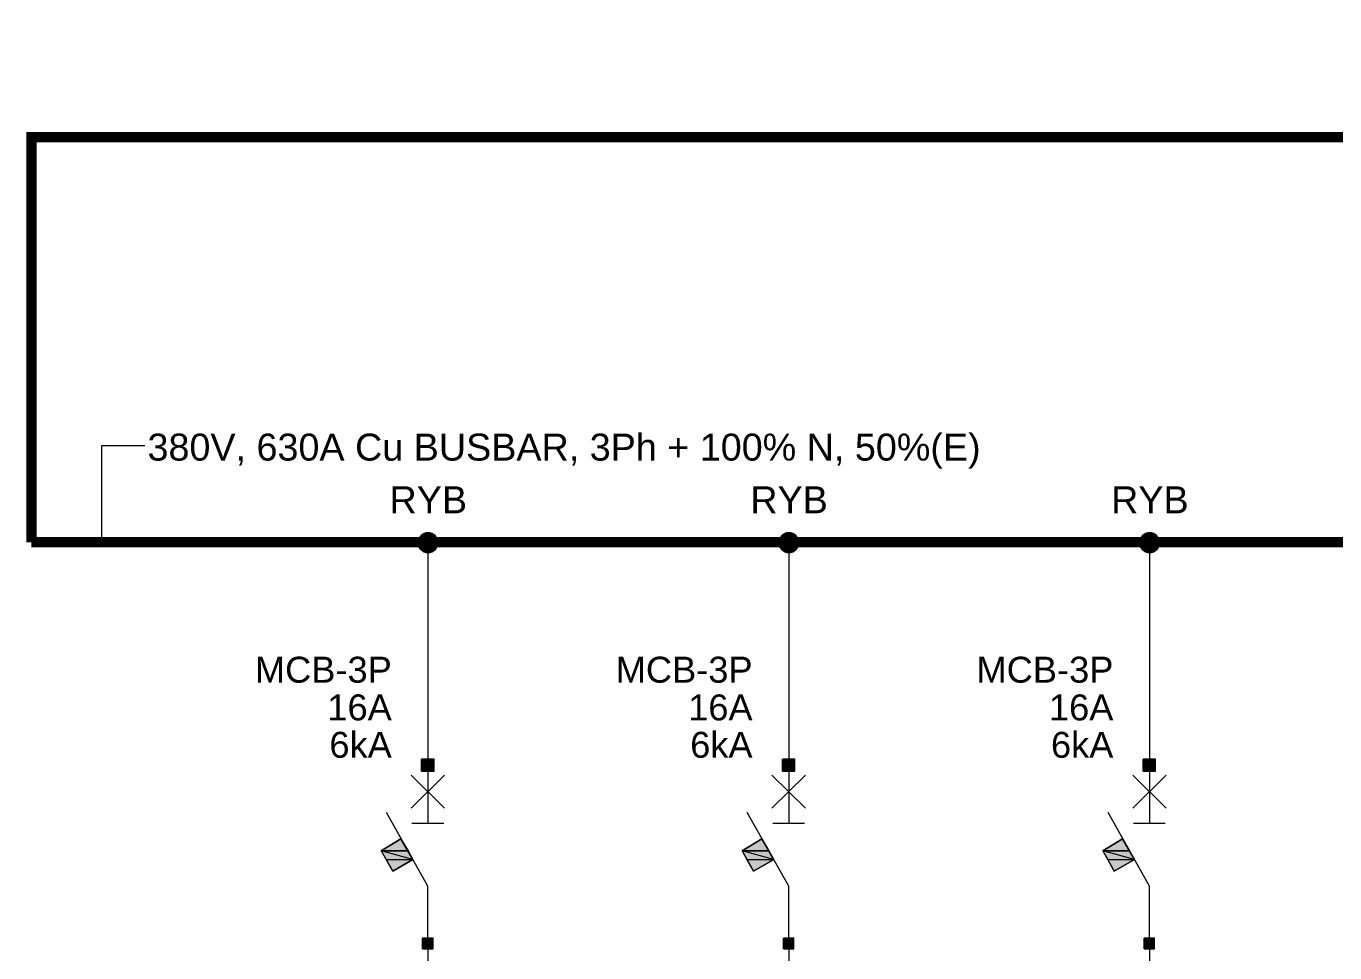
# Model space of a CAD drawing. Header units: millimetres. Extents: x -33055 to 42243, y -56860 to 24450.
# Drawn here: x -25879 to -13282, y -7512 to 1406 of the extents above; entities that cross this region are included whole.
import ezdxf
from ezdxf.enums import TextEntityAlignment as Align

# ---------------------------------------------------------------- set-up
doc = ezdxf.new("R2010")
doc.units = ezdxf.units.MM
for name, color, linetype in [('E-BUSBAR', 7, 'Continuous'), ('E-SLD', 7, 'Continuous'), ('E-TEXT', 7, 'Continuous')]:
    doc.layers.add(name, color=color, linetype=linetype)
doc.styles.add('ARIAL', font='arial.ttf')

msp = doc.modelspace()

# ---------------------------------------------------------------- hatches: boundary and pattern name
at = {"layer": 'E-SLD'}
h = msp.add_hatch(color=7, dxfattribs=at)
h.dxf.hatch_style = 1
h.paths.add_polyline_path([(-21932, -3511), (-22089, -3511), (-21928, -3520), (-21932, -3511)])
h.paths.add_polyline_path([(-22089, -3511), (-21928, -3520), (-22097, -3520), (-22089, -3511)])
h = msp.add_hatch(color=7, dxfattribs=at)
h.dxf.hatch_style = 1
h.paths.add_polyline_path([(-21928, -3520), (-22097, -3520), (-21923, -3528), (-21928, -3520)])
h.paths.add_polyline_path([(-22097, -3520), (-21923, -3528), (-22097, -3528), (-22097, -3520)])
h = msp.add_hatch(color=7, dxfattribs=at)
h.dxf.hatch_style = 1
h.paths.add_polyline_path([(-21936, -3507), (-22084, -3507), (-21932, -3511), (-21936, -3507)])
h.paths.add_polyline_path([(-22084, -3507), (-21932, -3511), (-22089, -3511), (-22084, -3507)])
h = msp.add_hatch(color=7, dxfattribs=at)
h.dxf.hatch_style = 1
h.paths.add_polyline_path([(-21940, -3499), (-22080, -3499), (-21936, -3507), (-21940, -3499)])
h.paths.add_polyline_path([(-22080, -3499), (-21936, -3507), (-22084, -3507), (-22080, -3499)])
h = msp.add_hatch(color=7, dxfattribs=at)
h.dxf.hatch_style = 1
h.paths.add_polyline_path([(-21949, -3495), (-22072, -3495), (-21940, -3499), (-21949, -3495)])
h.paths.add_polyline_path([(-22072, -3495), (-21940, -3499), (-22080, -3499), (-22072, -3495)])
h = msp.add_hatch(color=7, dxfattribs=at)
h.dxf.hatch_style = 1
h.paths.add_polyline_path([(-21957, -3486), (-22063, -3486), (-21949, -3495), (-21957, -3486)])
h.paths.add_polyline_path([(-22063, -3486), (-21949, -3495), (-22072, -3495), (-22063, -3486)])
h = msp.add_hatch(color=7, dxfattribs=at)
h.dxf.hatch_style = 1
h.paths.add_polyline_path([(-21966, -3482), (-22059, -3482), (-21957, -3486), (-21966, -3482)])
h.paths.add_polyline_path([(-22059, -3482), (-21957, -3486), (-22063, -3486), (-22059, -3482)])
h = msp.add_hatch(color=7, dxfattribs=at)
h.dxf.hatch_style = 1
h.paths.add_polyline_path([(-21970, -3478), (-22050, -3478), (-21966, -3482), (-21970, -3478)])
h.paths.add_polyline_path([(-22050, -3478), (-21966, -3482), (-22059, -3482), (-22050, -3478)])
h = msp.add_hatch(color=7, dxfattribs=at)
h.dxf.hatch_style = 1
h.paths.add_polyline_path([(-21983, -3473), (-22042, -3473), (-21970, -3478), (-21983, -3473)])
h.paths.add_polyline_path([(-22042, -3473), (-21970, -3478), (-22050, -3478), (-22042, -3473)])
h = msp.add_hatch(color=7, dxfattribs=at)
h.dxf.hatch_style = 1
h.paths.add_polyline_path([(-21987, -3473), (-22029, -3473), (-21983, -3473), (-21987, -3473)])
h.paths.add_polyline_path([(-22029, -3473), (-21983, -3473), (-22042, -3473), (-22029, -3473)])
h = msp.add_hatch(color=7, dxfattribs=at)
h.dxf.hatch_style = 1
h.paths.add_polyline_path([(-22000, -3469), (-22025, -3469), (-21987, -3473), (-22000, -3469)])
h.paths.add_polyline_path([(-22025, -3469), (-21987, -3473), (-22029, -3473), (-22025, -3469)])
h = msp.add_hatch(color=7, dxfattribs=at)
h.dxf.hatch_style = 1
h.paths.add_polyline_path([(-22008, -3469), (-22000, -3469), (-22025, -3469), (-22008, -3469)])
h = msp.add_hatch(color=7, dxfattribs=at)
h.dxf.hatch_style = 1
h.paths.add_polyline_path([(-18459, -3511), (-18616, -3511), (-18455, -3520), (-18459, -3511)])
h.paths.add_polyline_path([(-18616, -3511), (-18455, -3520), (-18624, -3520), (-18616, -3511)])
h = msp.add_hatch(color=7, dxfattribs=at)
h.dxf.hatch_style = 1
h.paths.add_polyline_path([(-18455, -3520), (-18624, -3520), (-18450, -3528), (-18455, -3520)])
h.paths.add_polyline_path([(-18624, -3520), (-18450, -3528), (-18624, -3528), (-18624, -3520)])
h = msp.add_hatch(color=7, dxfattribs=at)
h.dxf.hatch_style = 1
h.paths.add_polyline_path([(-18463, -3507), (-18611, -3507), (-18459, -3511), (-18463, -3507)])
h.paths.add_polyline_path([(-18611, -3507), (-18459, -3511), (-18616, -3511), (-18611, -3507)])
h = msp.add_hatch(color=7, dxfattribs=at)
h.dxf.hatch_style = 1
h.paths.add_polyline_path([(-18467, -3499), (-18607, -3499), (-18463, -3507), (-18467, -3499)])
h.paths.add_polyline_path([(-18607, -3499), (-18463, -3507), (-18611, -3507), (-18607, -3499)])
h = msp.add_hatch(color=7, dxfattribs=at)
h.dxf.hatch_style = 1
h.paths.add_polyline_path([(-18476, -3495), (-18599, -3495), (-18467, -3499), (-18476, -3495)])
h.paths.add_polyline_path([(-18599, -3495), (-18467, -3499), (-18607, -3499), (-18599, -3495)])
h = msp.add_hatch(color=7, dxfattribs=at)
h.dxf.hatch_style = 1
h.paths.add_polyline_path([(-18484, -3486), (-18590, -3486), (-18476, -3495), (-18484, -3486)])
h.paths.add_polyline_path([(-18590, -3486), (-18476, -3495), (-18599, -3495), (-18590, -3486)])
h = msp.add_hatch(color=7, dxfattribs=at)
h.dxf.hatch_style = 1
h.paths.add_polyline_path([(-18493, -3482), (-18586, -3482), (-18484, -3486), (-18493, -3482)])
h.paths.add_polyline_path([(-18586, -3482), (-18484, -3486), (-18590, -3486), (-18586, -3482)])
h = msp.add_hatch(color=7, dxfattribs=at)
h.dxf.hatch_style = 1
h.paths.add_polyline_path([(-18497, -3478), (-18577, -3478), (-18493, -3482), (-18497, -3478)])
h.paths.add_polyline_path([(-18577, -3478), (-18493, -3482), (-18586, -3482), (-18577, -3478)])
h = msp.add_hatch(color=7, dxfattribs=at)
h.dxf.hatch_style = 1
h.paths.add_polyline_path([(-18510, -3473), (-18569, -3473), (-18497, -3478), (-18510, -3473)])
h.paths.add_polyline_path([(-18569, -3473), (-18497, -3478), (-18577, -3478), (-18569, -3473)])
h = msp.add_hatch(color=7, dxfattribs=at)
h.dxf.hatch_style = 1
h.paths.add_polyline_path([(-18514, -3473), (-18556, -3473), (-18510, -3473), (-18514, -3473)])
h.paths.add_polyline_path([(-18556, -3473), (-18510, -3473), (-18569, -3473), (-18556, -3473)])
h = msp.add_hatch(color=7, dxfattribs=at)
h.dxf.hatch_style = 1
h.paths.add_polyline_path([(-18527, -3469), (-18552, -3469), (-18514, -3473), (-18527, -3469)])
h.paths.add_polyline_path([(-18552, -3469), (-18514, -3473), (-18556, -3473), (-18552, -3469)])
h = msp.add_hatch(color=7, dxfattribs=at)
h.dxf.hatch_style = 1
h.paths.add_polyline_path([(-18535, -3469), (-18527, -3469), (-18552, -3469), (-18535, -3469)])
h = msp.add_hatch(color=7, dxfattribs=at)
h.dxf.hatch_style = 1
h.paths.add_polyline_path([(-14986, -3511), (-15143, -3511), (-14982, -3520), (-14986, -3511)])
h.paths.add_polyline_path([(-15143, -3511), (-14982, -3520), (-15151, -3520), (-15143, -3511)])
h = msp.add_hatch(color=7, dxfattribs=at)
h.dxf.hatch_style = 1
h.paths.add_polyline_path([(-14982, -3520), (-15151, -3520), (-14977, -3528), (-14982, -3520)])
h.paths.add_polyline_path([(-15151, -3520), (-14977, -3528), (-15151, -3528), (-15151, -3520)])
h = msp.add_hatch(color=7, dxfattribs=at)
h.dxf.hatch_style = 1
h.paths.add_polyline_path([(-14990, -3507), (-15138, -3507), (-14986, -3511), (-14990, -3507)])
h.paths.add_polyline_path([(-15138, -3507), (-14986, -3511), (-15143, -3511), (-15138, -3507)])
h = msp.add_hatch(color=7, dxfattribs=at)
h.dxf.hatch_style = 1
h.paths.add_polyline_path([(-14994, -3499), (-15134, -3499), (-14990, -3507), (-14994, -3499)])
h.paths.add_polyline_path([(-15134, -3499), (-14990, -3507), (-15138, -3507), (-15134, -3499)])
h = msp.add_hatch(color=7, dxfattribs=at)
h.dxf.hatch_style = 1
h.paths.add_polyline_path([(-15003, -3495), (-15126, -3495), (-14994, -3499), (-15003, -3495)])
h.paths.add_polyline_path([(-15126, -3495), (-14994, -3499), (-15134, -3499), (-15126, -3495)])
h = msp.add_hatch(color=7, dxfattribs=at)
h.dxf.hatch_style = 1
h.paths.add_polyline_path([(-15011, -3486), (-15117, -3486), (-15003, -3495), (-15011, -3486)])
h.paths.add_polyline_path([(-15117, -3486), (-15003, -3495), (-15126, -3495), (-15117, -3486)])
h = msp.add_hatch(color=7, dxfattribs=at)
h.dxf.hatch_style = 1
h.paths.add_polyline_path([(-15020, -3482), (-15113, -3482), (-15011, -3486), (-15020, -3482)])
h.paths.add_polyline_path([(-15113, -3482), (-15011, -3486), (-15117, -3486), (-15113, -3482)])
h = msp.add_hatch(color=7, dxfattribs=at)
h.dxf.hatch_style = 1
h.paths.add_polyline_path([(-15024, -3478), (-15104, -3478), (-15020, -3482), (-15024, -3478)])
h.paths.add_polyline_path([(-15104, -3478), (-15020, -3482), (-15113, -3482), (-15104, -3478)])
h = msp.add_hatch(color=7, dxfattribs=at)
h.dxf.hatch_style = 1
h.paths.add_polyline_path([(-15037, -3473), (-15096, -3473), (-15024, -3478), (-15037, -3473)])
h.paths.add_polyline_path([(-15096, -3473), (-15024, -3478), (-15104, -3478), (-15096, -3473)])
h = msp.add_hatch(color=7, dxfattribs=at)
h.dxf.hatch_style = 1
h.paths.add_polyline_path([(-15041, -3473), (-15083, -3473), (-15037, -3473), (-15041, -3473)])
h.paths.add_polyline_path([(-15083, -3473), (-15037, -3473), (-15096, -3473), (-15083, -3473)])
h = msp.add_hatch(color=7, dxfattribs=at)
h.dxf.hatch_style = 1
h.paths.add_polyline_path([(-15054, -3469), (-15079, -3469), (-15041, -3473), (-15054, -3469)])
h.paths.add_polyline_path([(-15079, -3469), (-15041, -3473), (-15083, -3473), (-15079, -3469)])
h = msp.add_hatch(color=7, dxfattribs=at)
h.dxf.hatch_style = 1
h.paths.add_polyline_path([(-15062, -3469), (-15054, -3469), (-15079, -3469), (-15062, -3469)])
h = msp.add_hatch(color=7, dxfattribs=at)
h.dxf.hatch_style = 1
h.paths.add_polyline_path([(-21919, -3537), (-22101, -3537), (-21919, -3545), (-21919, -3537)])
h.paths.add_polyline_path([(-22101, -3537), (-21919, -3545), (-22105, -3545), (-22101, -3537)])
h = msp.add_hatch(color=7, dxfattribs=at)
h.dxf.hatch_style = 1
h.paths.add_polyline_path([(-21919, -3545), (-22105, -3545), (-21915, -3554), (-21919, -3545)])
h.paths.add_polyline_path([(-22105, -3545), (-21915, -3554), (-22105, -3554), (-22105, -3545)])
h = msp.add_hatch(color=7, dxfattribs=at)
h.dxf.hatch_style = 1
h.paths.add_polyline_path([(-21915, -3554), (-22105, -3554), (-21915, -3567), (-21915, -3554)])
h.paths.add_polyline_path([(-22105, -3554), (-21915, -3567), (-22105, -3567), (-22105, -3554)])
h = msp.add_hatch(color=7, dxfattribs=at)
h.dxf.hatch_style = 1
h.paths.add_polyline_path([(-21915, -3567), (-22105, -3567), (-21915, -3575), (-21915, -3567)])
h.paths.add_polyline_path([(-22105, -3567), (-21915, -3575), (-22105, -3575), (-22105, -3567)])
h = msp.add_hatch(color=7, dxfattribs=at)
h.dxf.hatch_style = 1
h.paths.add_polyline_path([(-21915, -3575), (-22105, -3575), (-21919, -3583), (-21915, -3575)])
h.paths.add_polyline_path([(-22105, -3575), (-21919, -3583), (-22105, -3583), (-22105, -3575)])
h = msp.add_hatch(color=7, dxfattribs=at)
h.dxf.hatch_style = 1
h.paths.add_polyline_path([(-21919, -3583), (-22105, -3583), (-21919, -3592), (-21919, -3583)])
h.paths.add_polyline_path([(-22105, -3583), (-21919, -3592), (-22101, -3592), (-22105, -3583)])
h = msp.add_hatch(color=7, dxfattribs=at)
h.dxf.hatch_style = 1
h.paths.add_polyline_path([(-21923, -3528), (-22097, -3528), (-21919, -3537), (-21923, -3528)])
h.paths.add_polyline_path([(-22097, -3528), (-21919, -3537), (-22101, -3537), (-22097, -3528)])
h = msp.add_hatch(color=7, dxfattribs=at)
h.dxf.hatch_style = 1
h.paths.add_polyline_path([(-21919, -3592), (-22101, -3592), (-21923, -3600), (-21919, -3592)])
h.paths.add_polyline_path([(-22101, -3592), (-21923, -3600), (-22097, -3600), (-22101, -3592)])
h = msp.add_hatch(color=7, dxfattribs=at)
h.dxf.hatch_style = 1
h.paths.add_polyline_path([(-21923, -3600), (-22097, -3600), (-21928, -3609), (-21923, -3600)])
h.paths.add_polyline_path([(-22097, -3600), (-21928, -3609), (-22097, -3609), (-22097, -3600)])
h = msp.add_hatch(color=7, dxfattribs=at)
h.dxf.hatch_style = 1
h.paths.add_polyline_path([(-21928, -3609), (-22097, -3609), (-21932, -3617), (-21928, -3609)])
h.paths.add_polyline_path([(-22097, -3609), (-21932, -3617), (-22089, -3617), (-22097, -3609)])
h = msp.add_hatch(color=7, dxfattribs=at)
h.dxf.hatch_style = 1
h.paths.add_polyline_path([(-21932, -3617), (-22089, -3617), (-21936, -3626), (-21932, -3617)])
h.paths.add_polyline_path([(-22089, -3617), (-21936, -3626), (-22084, -3626), (-22089, -3617)])
h = msp.add_hatch(color=7, dxfattribs=at)
h.dxf.hatch_style = 1
h.paths.add_polyline_path([(-21936, -3626), (-22084, -3626), (-21940, -3630), (-21936, -3626)])
h.paths.add_polyline_path([(-22084, -3626), (-21940, -3630), (-22080, -3630), (-22084, -3626)])
h = msp.add_hatch(color=7, dxfattribs=at)
h.dxf.hatch_style = 1
h.paths.add_polyline_path([(-21940, -3630), (-22080, -3630), (-21949, -3638), (-21940, -3630)])
h.paths.add_polyline_path([(-22080, -3630), (-21949, -3638), (-22072, -3638), (-22080, -3630)])
h = msp.add_hatch(color=7, dxfattribs=at)
h.dxf.hatch_style = 1
h.paths.add_polyline_path([(-21949, -3638), (-22072, -3638), (-21957, -3643), (-21949, -3638)])
h.paths.add_polyline_path([(-22072, -3638), (-21957, -3643), (-22063, -3643), (-22072, -3638)])
h = msp.add_hatch(color=7, dxfattribs=at)
h.dxf.hatch_style = 1
h.paths.add_polyline_path([(-21957, -3643), (-22063, -3643), (-21966, -3647), (-21957, -3643)])
h.paths.add_polyline_path([(-22063, -3643), (-21966, -3647), (-22059, -3647), (-22063, -3643)])
h = msp.add_hatch(color=7, dxfattribs=at)
h.dxf.hatch_style = 1
h.paths.add_polyline_path([(-21966, -3647), (-22059, -3647), (-21970, -3651), (-21966, -3647)])
h.paths.add_polyline_path([(-22059, -3647), (-21970, -3651), (-22050, -3651), (-22059, -3647)])
h = msp.add_hatch(color=7, dxfattribs=at)
h.dxf.hatch_style = 1
h.paths.add_polyline_path([(-21970, -3651), (-22050, -3651), (-21983, -3655), (-21970, -3651)])
h.paths.add_polyline_path([(-22050, -3651), (-21983, -3655), (-22042, -3655), (-22050, -3651)])
h = msp.add_hatch(color=7, dxfattribs=at)
h.dxf.hatch_style = 1
h.paths.add_polyline_path([(-18446, -3537), (-18628, -3537), (-18446, -3545), (-18446, -3537)])
h.paths.add_polyline_path([(-18628, -3537), (-18446, -3545), (-18632, -3545), (-18628, -3537)])
h = msp.add_hatch(color=7, dxfattribs=at)
h.dxf.hatch_style = 1
h.paths.add_polyline_path([(-18446, -3545), (-18632, -3545), (-18442, -3554), (-18446, -3545)])
h.paths.add_polyline_path([(-18632, -3545), (-18442, -3554), (-18632, -3554), (-18632, -3545)])
h = msp.add_hatch(color=7, dxfattribs=at)
h.dxf.hatch_style = 1
h.paths.add_polyline_path([(-18442, -3554), (-18632, -3554), (-18442, -3567), (-18442, -3554)])
h.paths.add_polyline_path([(-18632, -3554), (-18442, -3567), (-18632, -3567), (-18632, -3554)])
h = msp.add_hatch(color=7, dxfattribs=at)
h.dxf.hatch_style = 1
h.paths.add_polyline_path([(-18442, -3567), (-18632, -3567), (-18442, -3575), (-18442, -3567)])
h.paths.add_polyline_path([(-18632, -3567), (-18442, -3575), (-18632, -3575), (-18632, -3567)])
h = msp.add_hatch(color=7, dxfattribs=at)
h.dxf.hatch_style = 1
h.paths.add_polyline_path([(-18442, -3575), (-18632, -3575), (-18446, -3583), (-18442, -3575)])
h.paths.add_polyline_path([(-18632, -3575), (-18446, -3583), (-18632, -3583), (-18632, -3575)])
h = msp.add_hatch(color=7, dxfattribs=at)
h.dxf.hatch_style = 1
h.paths.add_polyline_path([(-18446, -3583), (-18632, -3583), (-18446, -3592), (-18446, -3583)])
h.paths.add_polyline_path([(-18632, -3583), (-18446, -3592), (-18628, -3592), (-18632, -3583)])
h = msp.add_hatch(color=7, dxfattribs=at)
h.dxf.hatch_style = 1
h.paths.add_polyline_path([(-18450, -3528), (-18624, -3528), (-18446, -3537), (-18450, -3528)])
h.paths.add_polyline_path([(-18624, -3528), (-18446, -3537), (-18628, -3537), (-18624, -3528)])
h = msp.add_hatch(color=7, dxfattribs=at)
h.dxf.hatch_style = 1
h.paths.add_polyline_path([(-18446, -3592), (-18628, -3592), (-18450, -3600), (-18446, -3592)])
h.paths.add_polyline_path([(-18628, -3592), (-18450, -3600), (-18624, -3600), (-18628, -3592)])
h = msp.add_hatch(color=7, dxfattribs=at)
h.dxf.hatch_style = 1
h.paths.add_polyline_path([(-18450, -3600), (-18624, -3600), (-18455, -3609), (-18450, -3600)])
h.paths.add_polyline_path([(-18624, -3600), (-18455, -3609), (-18624, -3609), (-18624, -3600)])
h = msp.add_hatch(color=7, dxfattribs=at)
h.dxf.hatch_style = 1
h.paths.add_polyline_path([(-18455, -3609), (-18624, -3609), (-18459, -3617), (-18455, -3609)])
h.paths.add_polyline_path([(-18624, -3609), (-18459, -3617), (-18616, -3617), (-18624, -3609)])
h = msp.add_hatch(color=7, dxfattribs=at)
h.dxf.hatch_style = 1
h.paths.add_polyline_path([(-18459, -3617), (-18616, -3617), (-18463, -3626), (-18459, -3617)])
h.paths.add_polyline_path([(-18616, -3617), (-18463, -3626), (-18611, -3626), (-18616, -3617)])
h = msp.add_hatch(color=7, dxfattribs=at)
h.dxf.hatch_style = 1
h.paths.add_polyline_path([(-18463, -3626), (-18611, -3626), (-18467, -3630), (-18463, -3626)])
h.paths.add_polyline_path([(-18611, -3626), (-18467, -3630), (-18607, -3630), (-18611, -3626)])
h = msp.add_hatch(color=7, dxfattribs=at)
h.dxf.hatch_style = 1
h.paths.add_polyline_path([(-18467, -3630), (-18607, -3630), (-18476, -3638), (-18467, -3630)])
h.paths.add_polyline_path([(-18607, -3630), (-18476, -3638), (-18599, -3638), (-18607, -3630)])
h = msp.add_hatch(color=7, dxfattribs=at)
h.dxf.hatch_style = 1
h.paths.add_polyline_path([(-18476, -3638), (-18599, -3638), (-18484, -3643), (-18476, -3638)])
h.paths.add_polyline_path([(-18599, -3638), (-18484, -3643), (-18590, -3643), (-18599, -3638)])
h = msp.add_hatch(color=7, dxfattribs=at)
h.dxf.hatch_style = 1
h.paths.add_polyline_path([(-18484, -3643), (-18590, -3643), (-18493, -3647), (-18484, -3643)])
h.paths.add_polyline_path([(-18590, -3643), (-18493, -3647), (-18586, -3647), (-18590, -3643)])
h = msp.add_hatch(color=7, dxfattribs=at)
h.dxf.hatch_style = 1
h.paths.add_polyline_path([(-18493, -3647), (-18586, -3647), (-18497, -3651), (-18493, -3647)])
h.paths.add_polyline_path([(-18586, -3647), (-18497, -3651), (-18577, -3651), (-18586, -3647)])
h = msp.add_hatch(color=7, dxfattribs=at)
h.dxf.hatch_style = 1
h.paths.add_polyline_path([(-18497, -3651), (-18577, -3651), (-18510, -3655), (-18497, -3651)])
h.paths.add_polyline_path([(-18577, -3651), (-18510, -3655), (-18569, -3655), (-18577, -3651)])
h = msp.add_hatch(color=7, dxfattribs=at)
h.dxf.hatch_style = 1
h.paths.add_polyline_path([(-14973, -3537), (-15155, -3537), (-14973, -3545), (-14973, -3537)])
h.paths.add_polyline_path([(-15155, -3537), (-14973, -3545), (-15159, -3545), (-15155, -3537)])
h = msp.add_hatch(color=7, dxfattribs=at)
h.dxf.hatch_style = 1
h.paths.add_polyline_path([(-14973, -3545), (-15159, -3545), (-14969, -3554), (-14973, -3545)])
h.paths.add_polyline_path([(-15159, -3545), (-14969, -3554), (-15159, -3554), (-15159, -3545)])
h = msp.add_hatch(color=7, dxfattribs=at)
h.dxf.hatch_style = 1
h.paths.add_polyline_path([(-14969, -3554), (-15159, -3554), (-14969, -3567), (-14969, -3554)])
h.paths.add_polyline_path([(-15159, -3554), (-14969, -3567), (-15159, -3567), (-15159, -3554)])
h = msp.add_hatch(color=7, dxfattribs=at)
h.dxf.hatch_style = 1
h.paths.add_polyline_path([(-14969, -3567), (-15159, -3567), (-14969, -3575), (-14969, -3567)])
h.paths.add_polyline_path([(-15159, -3567), (-14969, -3575), (-15159, -3575), (-15159, -3567)])
h = msp.add_hatch(color=7, dxfattribs=at)
h.dxf.hatch_style = 1
h.paths.add_polyline_path([(-14969, -3575), (-15159, -3575), (-14973, -3583), (-14969, -3575)])
h.paths.add_polyline_path([(-15159, -3575), (-14973, -3583), (-15159, -3583), (-15159, -3575)])
h = msp.add_hatch(color=7, dxfattribs=at)
h.dxf.hatch_style = 1
h.paths.add_polyline_path([(-14973, -3583), (-15159, -3583), (-14973, -3592), (-14973, -3583)])
h.paths.add_polyline_path([(-15159, -3583), (-14973, -3592), (-15155, -3592), (-15159, -3583)])
h = msp.add_hatch(color=7, dxfattribs=at)
h.dxf.hatch_style = 1
h.paths.add_polyline_path([(-14977, -3528), (-15151, -3528), (-14973, -3537), (-14977, -3528)])
h.paths.add_polyline_path([(-15151, -3528), (-14973, -3537), (-15155, -3537), (-15151, -3528)])
h = msp.add_hatch(color=7, dxfattribs=at)
h.dxf.hatch_style = 1
h.paths.add_polyline_path([(-14973, -3592), (-15155, -3592), (-14977, -3600), (-14973, -3592)])
h.paths.add_polyline_path([(-15155, -3592), (-14977, -3600), (-15151, -3600), (-15155, -3592)])
h = msp.add_hatch(color=7, dxfattribs=at)
h.dxf.hatch_style = 1
h.paths.add_polyline_path([(-14977, -3600), (-15151, -3600), (-14982, -3609), (-14977, -3600)])
h.paths.add_polyline_path([(-15151, -3600), (-14982, -3609), (-15151, -3609), (-15151, -3600)])
h = msp.add_hatch(color=7, dxfattribs=at)
h.dxf.hatch_style = 1
h.paths.add_polyline_path([(-14982, -3609), (-15151, -3609), (-14986, -3617), (-14982, -3609)])
h.paths.add_polyline_path([(-15151, -3609), (-14986, -3617), (-15143, -3617), (-15151, -3609)])
h = msp.add_hatch(color=7, dxfattribs=at)
h.dxf.hatch_style = 1
h.paths.add_polyline_path([(-14986, -3617), (-15143, -3617), (-14990, -3626), (-14986, -3617)])
h.paths.add_polyline_path([(-15143, -3617), (-14990, -3626), (-15138, -3626), (-15143, -3617)])
h = msp.add_hatch(color=7, dxfattribs=at)
h.dxf.hatch_style = 1
h.paths.add_polyline_path([(-14990, -3626), (-15138, -3626), (-14994, -3630), (-14990, -3626)])
h.paths.add_polyline_path([(-15138, -3626), (-14994, -3630), (-15134, -3630), (-15138, -3626)])
h = msp.add_hatch(color=7, dxfattribs=at)
h.dxf.hatch_style = 1
h.paths.add_polyline_path([(-14994, -3630), (-15134, -3630), (-15003, -3638), (-14994, -3630)])
h.paths.add_polyline_path([(-15134, -3630), (-15003, -3638), (-15126, -3638), (-15134, -3630)])
h = msp.add_hatch(color=7, dxfattribs=at)
h.dxf.hatch_style = 1
h.paths.add_polyline_path([(-15003, -3638), (-15126, -3638), (-15011, -3643), (-15003, -3638)])
h.paths.add_polyline_path([(-15126, -3638), (-15011, -3643), (-15117, -3643), (-15126, -3638)])
h = msp.add_hatch(color=7, dxfattribs=at)
h.dxf.hatch_style = 1
h.paths.add_polyline_path([(-15011, -3643), (-15117, -3643), (-15020, -3647), (-15011, -3643)])
h.paths.add_polyline_path([(-15117, -3643), (-15020, -3647), (-15113, -3647), (-15117, -3643)])
h = msp.add_hatch(color=7, dxfattribs=at)
h.dxf.hatch_style = 1
h.paths.add_polyline_path([(-15020, -3647), (-15113, -3647), (-15024, -3651), (-15020, -3647)])
h.paths.add_polyline_path([(-15113, -3647), (-15024, -3651), (-15104, -3651), (-15113, -3647)])
h = msp.add_hatch(color=7, dxfattribs=at)
h.dxf.hatch_style = 1
h.paths.add_polyline_path([(-15024, -3651), (-15104, -3651), (-15037, -3655), (-15024, -3651)])
h.paths.add_polyline_path([(-15104, -3651), (-15037, -3655), (-15096, -3655), (-15104, -3651)])
h = msp.add_hatch(color=7, dxfattribs=at)
h.dxf.hatch_style = 1
h.paths.add_polyline_path([(-21983, -3655), (-22042, -3655), (-21987, -3655), (-21983, -3655)])
h.paths.add_polyline_path([(-22042, -3655), (-21987, -3655), (-22029, -3655), (-22042, -3655)])
h = msp.add_hatch(color=7, dxfattribs=at)
h.dxf.hatch_style = 1
h.paths.add_polyline_path([(-22029, -3655), (-22025, -3660), (-22000, -3660), (-22029, -3655)])
h.paths.add_polyline_path([(-22025, -3660), (-22000, -3660), (-22008, -3660), (-22025, -3660)])
h = msp.add_hatch(color=7, dxfattribs=at)
h.dxf.hatch_style = 1
h.paths.add_polyline_path([(-22029, -3655), (-21987, -3655), (-22000, -3660), (-22029, -3655)])
h = msp.add_hatch(color=7, dxfattribs=at)
h.dxf.hatch_style = 1
h.paths.add_polyline_path([(-18510, -3655), (-18569, -3655), (-18514, -3655), (-18510, -3655)])
h.paths.add_polyline_path([(-18569, -3655), (-18514, -3655), (-18556, -3655), (-18569, -3655)])
h = msp.add_hatch(color=7, dxfattribs=at)
h.dxf.hatch_style = 1
h.paths.add_polyline_path([(-18556, -3655), (-18552, -3660), (-18527, -3660), (-18556, -3655)])
h.paths.add_polyline_path([(-18552, -3660), (-18527, -3660), (-18535, -3660), (-18552, -3660)])
h = msp.add_hatch(color=7, dxfattribs=at)
h.dxf.hatch_style = 1
h.paths.add_polyline_path([(-18556, -3655), (-18514, -3655), (-18527, -3660), (-18556, -3655)])
h = msp.add_hatch(color=7, dxfattribs=at)
h.dxf.hatch_style = 1
h.paths.add_polyline_path([(-15037, -3655), (-15096, -3655), (-15041, -3655), (-15037, -3655)])
h.paths.add_polyline_path([(-15096, -3655), (-15041, -3655), (-15083, -3655), (-15096, -3655)])
h = msp.add_hatch(color=7, dxfattribs=at)
h.dxf.hatch_style = 1
h.paths.add_polyline_path([(-15083, -3655), (-15079, -3660), (-15054, -3660), (-15083, -3655)])
h.paths.add_polyline_path([(-15079, -3660), (-15054, -3660), (-15062, -3660), (-15079, -3660)])
h = msp.add_hatch(color=7, dxfattribs=at)
h.dxf.hatch_style = 1
h.paths.add_polyline_path([(-15083, -3655), (-15041, -3655), (-15054, -3660), (-15083, -3655)])
h = msp.add_hatch(color=7, dxfattribs=at)
h.dxf.hatch_style = 1
h.paths.add_polyline_path([(-21953, -5649), (-22072, -5649), (-21953, -5764), (-21953, -5649)])
h.paths.add_polyline_path([(-22072, -5649), (-21953, -5764), (-22072, -5764), (-22072, -5649)])
h = msp.add_hatch(color=7, dxfattribs=at)
h.dxf.hatch_style = 1
h.paths.add_polyline_path([(-18480, -5649), (-18599, -5649), (-18480, -5764), (-18480, -5649)])
h.paths.add_polyline_path([(-18599, -5649), (-18480, -5764), (-18599, -5764), (-18599, -5649)])
h = msp.add_hatch(color=7, dxfattribs=at)
h.dxf.hatch_style = 1
h.paths.add_polyline_path([(-15007, -5649), (-15126, -5649), (-15007, -5764), (-15007, -5649)])
h.paths.add_polyline_path([(-15126, -5649), (-15007, -5764), (-15126, -5764), (-15126, -5649)])
h = msp.add_hatch(color=7, dxfattribs=at)
h.dxf.hatch_style = 1
h.paths.add_polyline_path([(-22271, -6416), (-22203, -6530), (-22461, -6530), (-22271, -6416)])
h = msp.add_hatch(color=7, dxfattribs=at)
h.dxf.hatch_style = 1
h.paths.add_polyline_path([(-18798, -6416), (-18730, -6530), (-18988, -6530), (-18798, -6416)])
h = msp.add_hatch(color=7, dxfattribs=at)
h.dxf.hatch_style = 1
h.paths.add_polyline_path([(-15325, -6416), (-15257, -6530), (-15515, -6530), (-15325, -6416)])
h = msp.add_hatch(color=7, dxfattribs=at)
h.dxf.hatch_style = 1
h.paths.add_polyline_path([(-22461, -6530), (-22414, -6615), (-22156, -6615), (-22461, -6530)])
h.paths.add_polyline_path([(-22414, -6615), (-22156, -6615), (-22351, -6725), (-22414, -6615)])
h = msp.add_hatch(color=7, dxfattribs=at)
h.dxf.hatch_style = 1
h.paths.add_polyline_path([(-22461, -6530), (-22203, -6530), (-22156, -6615), (-22461, -6530)])
h = msp.add_hatch(color=7, dxfattribs=at)
h.dxf.hatch_style = 1
h.paths.add_polyline_path([(-18988, -6530), (-18941, -6615), (-18683, -6615), (-18988, -6530)])
h.paths.add_polyline_path([(-18941, -6615), (-18683, -6615), (-18878, -6725), (-18941, -6615)])
h = msp.add_hatch(color=7, dxfattribs=at)
h.dxf.hatch_style = 1
h.paths.add_polyline_path([(-18988, -6530), (-18730, -6530), (-18683, -6615), (-18988, -6530)])
h = msp.add_hatch(color=7, dxfattribs=at)
h.dxf.hatch_style = 1
h.paths.add_polyline_path([(-15515, -6530), (-15468, -6615), (-15210, -6615), (-15515, -6530)])
h.paths.add_polyline_path([(-15468, -6615), (-15210, -6615), (-15405, -6725), (-15468, -6615)])
h = msp.add_hatch(color=7, dxfattribs=at)
h.dxf.hatch_style = 1
h.paths.add_polyline_path([(-15515, -6530), (-15257, -6530), (-15210, -6615), (-15515, -6530)])
h = msp.add_hatch(color=7, dxfattribs=at)
h.dxf.hatch_style = 1
h.paths.add_polyline_path([(-21962, -7372), (-22063, -7372), (-21962, -7474), (-21962, -7372)])
h.paths.add_polyline_path([(-22063, -7372), (-21962, -7474), (-22063, -7474), (-22063, -7372)])
h = msp.add_hatch(color=7, dxfattribs=at)
h.dxf.hatch_style = 1
h.paths.add_polyline_path([(-18489, -7372), (-18590, -7372), (-18489, -7474), (-18489, -7372)])
h.paths.add_polyline_path([(-18590, -7372), (-18489, -7474), (-18590, -7474), (-18590, -7372)])
h = msp.add_hatch(color=7, dxfattribs=at)
h.dxf.hatch_style = 1
h.paths.add_polyline_path([(-15016, -7372), (-15117, -7372), (-15016, -7474), (-15016, -7372)])
h.paths.add_polyline_path([(-15117, -7372), (-15016, -7474), (-15117, -7474), (-15117, -7372)])

# ---------------------------------------------------------------- linework, layer by layer
at = {"color": 7, "lineweight": 0}
msp.add_lwpolyline([(-25152, -3562), (-25152, -2631), (-24737, -2631)], dxfattribs=at)
at = {"layer": 'E-BUSBAR', "const_width": 100}
for points in [[(35929, 14874), (35929, 337), (-25829, 337), (-25829, -3560)], [(-25829, -3560), (35929, -3560)]]:
    msp.add_lwpolyline(points, dxfattribs=at)
at = {"layer": 'E-SLD', "color": 7, "lineweight": 0}
for p, q in [((-22012, -3562), (-22012, -6263)), ((-18539, -3562), (-18539, -6263)), ((-15066, -3562), (-15066, -6263)), ((-22173, -5802), (-21851, -6119)), ((-21851, -5802), (-22173, -6119)), ((-18700, -5802), (-18378, -6119)), ((-18378, -5802), (-18700, -6119)), ((-15227, -5802), (-14905, -6119)), ((-14905, -5802), (-15227, -6119)), ((-22165, -6263), (-21860, -6263)), ((-18692, -6263), (-18387, -6263)), ((-15219, -6263), (-14914, -6263)), ((-22012, -7474), (-22012, -10218)), ((-18539, -7474), (-18539, -10218)), ((-15066, -7474), (-15066, -10218))]:
    msp.add_line(p, q, dxfattribs=at)
for points in [[(-21915, -3564), (-21917, -3545), (-21922, -3527), (-21931, -3511), (-21943, -3497), (-21957, -3485), (-21973, -3477), (-21991, -3471), (-22010, -3469), (-22029, -3471), (-22047, -3477), (-22063, -3485), (-22078, -3497), (-22089, -3511), (-22098, -3527), (-22104, -3545), (-22105, -3564), (-22104, -3584), (-22098, -3601), (-22089, -3618), (-22078, -3632), (-22063, -3643), (-22047, -3652), (-22029, -3658), (-22010, -3660), (-21991, -3658), (-21973, -3652), (-21957, -3643), (-21943, -3632), (-21931, -3618), (-21922, -3601), (-21917, -3584), (-21915, -3564)], [(-22089, -3511), (-21928, -3520), (-22097, -3520), (-22089, -3511)], [(-21928, -3520), (-22097, -3520), (-21923, -3528), (-21928, -3520)], [(-22097, -3520), (-21923, -3528), (-22097, -3528), (-22097, -3520)], [(-22084, -3507), (-21932, -3511), (-22089, -3511), (-22084, -3507)], [(-21932, -3511), (-22089, -3511), (-21928, -3520), (-21932, -3511)], [(-22080, -3499), (-21936, -3507), (-22084, -3507), (-22080, -3499)], [(-21936, -3507), (-22084, -3507), (-21932, -3511), (-21936, -3507)], [(-22072, -3495), (-21940, -3499), (-22080, -3499), (-22072, -3495)], [(-21940, -3499), (-22080, -3499), (-21936, -3507), (-21940, -3499)], [(-22063, -3486), (-21949, -3495), (-22072, -3495), (-22063, -3486)], [(-21949, -3495), (-22072, -3495), (-21940, -3499), (-21949, -3495)], [(-22059, -3482), (-21957, -3486), (-22063, -3486), (-22059, -3482)], [(-21957, -3486), (-22063, -3486), (-21949, -3495), (-21957, -3486)], [(-22050, -3478), (-21966, -3482), (-22059, -3482), (-22050, -3478)], [(-21966, -3482), (-22059, -3482), (-21957, -3486), (-21966, -3482)], [(-22042, -3473), (-21970, -3478), (-22050, -3478), (-22042, -3473)], [(-21970, -3478), (-22050, -3478), (-21966, -3482), (-21970, -3478)], [(-22029, -3473), (-21983, -3473), (-22042, -3473), (-22029, -3473)], [(-21983, -3473), (-22042, -3473), (-21970, -3478), (-21983, -3473)], [(-22025, -3469), (-21987, -3473), (-22029, -3473), (-22025, -3469)], [(-21987, -3473), (-22029, -3473), (-21983, -3473), (-21987, -3473)], [(-22008, -3469), (-22000, -3469), (-22025, -3469), (-22008, -3469)], [(-22000, -3469), (-22025, -3469), (-21987, -3473), (-22000, -3469)], [(-18442, -3564), (-18444, -3545), (-18449, -3527), (-18458, -3511), (-18470, -3497), (-18484, -3485), (-18500, -3477), (-18518, -3471), (-18537, -3469), (-18556, -3471), (-18574, -3477), (-18590, -3485), (-18605, -3497), (-18616, -3511), (-18625, -3527), (-18631, -3545), (-18632, -3564), (-18631, -3584), (-18625, -3601), (-18616, -3618), (-18605, -3632), (-18590, -3643), (-18574, -3652), (-18556, -3658), (-18537, -3660), (-18518, -3658), (-18500, -3652), (-18484, -3643), (-18470, -3632), (-18458, -3618), (-18449, -3601), (-18444, -3584), (-18442, -3564)], [(-18616, -3511), (-18455, -3520), (-18624, -3520), (-18616, -3511)], [(-18455, -3520), (-18624, -3520), (-18450, -3528), (-18455, -3520)], [(-18624, -3520), (-18450, -3528), (-18624, -3528), (-18624, -3520)], [(-18611, -3507), (-18459, -3511), (-18616, -3511), (-18611, -3507)], [(-18459, -3511), (-18616, -3511), (-18455, -3520), (-18459, -3511)], [(-18607, -3499), (-18463, -3507), (-18611, -3507), (-18607, -3499)], [(-18463, -3507), (-18611, -3507), (-18459, -3511), (-18463, -3507)], [(-18599, -3495), (-18467, -3499), (-18607, -3499), (-18599, -3495)], [(-18467, -3499), (-18607, -3499), (-18463, -3507), (-18467, -3499)], [(-18590, -3486), (-18476, -3495), (-18599, -3495), (-18590, -3486)], [(-18476, -3495), (-18599, -3495), (-18467, -3499), (-18476, -3495)], [(-18586, -3482), (-18484, -3486), (-18590, -3486), (-18586, -3482)], [(-18484, -3486), (-18590, -3486), (-18476, -3495), (-18484, -3486)], [(-18577, -3478), (-18493, -3482), (-18586, -3482), (-18577, -3478)], [(-18493, -3482), (-18586, -3482), (-18484, -3486), (-18493, -3482)], [(-18569, -3473), (-18497, -3478), (-18577, -3478), (-18569, -3473)], [(-18497, -3478), (-18577, -3478), (-18493, -3482), (-18497, -3478)], [(-18556, -3473), (-18510, -3473), (-18569, -3473), (-18556, -3473)], [(-18510, -3473), (-18569, -3473), (-18497, -3478), (-18510, -3473)], [(-18552, -3469), (-18514, -3473), (-18556, -3473), (-18552, -3469)], [(-18514, -3473), (-18556, -3473), (-18510, -3473), (-18514, -3473)], [(-18535, -3469), (-18527, -3469), (-18552, -3469), (-18535, -3469)], [(-18527, -3469), (-18552, -3469), (-18514, -3473), (-18527, -3469)], [(-14969, -3564), (-14971, -3545), (-14976, -3527), (-14985, -3511), (-14997, -3497), (-15011, -3485), (-15027, -3477), (-15045, -3471), (-15064, -3469), (-15083, -3471), (-15101, -3477), (-15117, -3485), (-15132, -3497), (-15143, -3511), (-15152, -3527), (-15158, -3545), (-15159, -3564), (-15158, -3584), (-15152, -3601), (-15143, -3618), (-15132, -3632), (-15117, -3643), (-15101, -3652), (-15083, -3658), (-15064, -3660), (-15045, -3658), (-15027, -3652), (-15011, -3643), (-14997, -3632), (-14985, -3618), (-14976, -3601), (-14971, -3584), (-14969, -3564)], [(-15143, -3511), (-14982, -3520), (-15151, -3520), (-15143, -3511)], [(-14982, -3520), (-15151, -3520), (-14977, -3528), (-14982, -3520)], [(-15151, -3520), (-14977, -3528), (-15151, -3528), (-15151, -3520)], [(-15138, -3507), (-14986, -3511), (-15143, -3511), (-15138, -3507)], [(-14986, -3511), (-15143, -3511), (-14982, -3520), (-14986, -3511)], [(-15134, -3499), (-14990, -3507), (-15138, -3507), (-15134, -3499)], [(-14990, -3507), (-15138, -3507), (-14986, -3511), (-14990, -3507)], [(-15126, -3495), (-14994, -3499), (-15134, -3499), (-15126, -3495)], [(-14994, -3499), (-15134, -3499), (-14990, -3507), (-14994, -3499)], [(-15117, -3486), (-15003, -3495), (-15126, -3495), (-15117, -3486)], [(-15003, -3495), (-15126, -3495), (-14994, -3499), (-15003, -3495)], [(-15113, -3482), (-15011, -3486), (-15117, -3486), (-15113, -3482)], [(-15011, -3486), (-15117, -3486), (-15003, -3495), (-15011, -3486)], [(-15104, -3478), (-15020, -3482), (-15113, -3482), (-15104, -3478)], [(-15020, -3482), (-15113, -3482), (-15011, -3486), (-15020, -3482)], [(-15096, -3473), (-15024, -3478), (-15104, -3478), (-15096, -3473)], [(-15024, -3478), (-15104, -3478), (-15020, -3482), (-15024, -3478)], [(-15083, -3473), (-15037, -3473), (-15096, -3473), (-15083, -3473)], [(-15037, -3473), (-15096, -3473), (-15024, -3478), (-15037, -3473)], [(-15079, -3469), (-15041, -3473), (-15083, -3473), (-15079, -3469)], [(-15041, -3473), (-15083, -3473), (-15037, -3473), (-15041, -3473)], [(-15062, -3469), (-15054, -3469), (-15079, -3469), (-15062, -3469)], [(-15054, -3469), (-15079, -3469), (-15041, -3473), (-15054, -3469)], [(-22101, -3537), (-21919, -3545), (-22105, -3545), (-22101, -3537)], [(-21919, -3545), (-22105, -3545), (-21915, -3554), (-21919, -3545)], [(-22105, -3545), (-21915, -3554), (-22105, -3554), (-22105, -3545)], [(-21915, -3554), (-22105, -3554), (-21915, -3567), (-21915, -3554)], [(-22105, -3554), (-21915, -3567), (-22105, -3567), (-22105, -3554)], [(-21915, -3567), (-22105, -3567), (-21915, -3575), (-21915, -3567)], [(-22105, -3567), (-21915, -3575), (-22105, -3575), (-22105, -3567)], [(-21915, -3575), (-22105, -3575), (-21919, -3583), (-21915, -3575)], [(-22105, -3575), (-21919, -3583), (-22105, -3583), (-22105, -3575)], [(-21919, -3583), (-22105, -3583), (-21919, -3592), (-21919, -3583)], [(-22105, -3583), (-21919, -3592), (-22101, -3592), (-22105, -3583)], [(-22097, -3528), (-21919, -3537), (-22101, -3537), (-22097, -3528)], [(-21919, -3537), (-22101, -3537), (-21919, -3545), (-21919, -3537)], [(-21919, -3592), (-22101, -3592), (-21923, -3600), (-21919, -3592)], [(-22101, -3592), (-21923, -3600), (-22097, -3600), (-22101, -3592)], [(-21923, -3528), (-22097, -3528), (-21919, -3537), (-21923, -3528)], [(-21923, -3600), (-22097, -3600), (-21928, -3609), (-21923, -3600)], [(-22097, -3600), (-21928, -3609), (-22097, -3609), (-22097, -3600)], [(-21928, -3609), (-22097, -3609), (-21932, -3617), (-21928, -3609)], [(-22097, -3609), (-21932, -3617), (-22089, -3617), (-22097, -3609)], [(-21932, -3617), (-22089, -3617), (-21936, -3626), (-21932, -3617)], [(-22089, -3617), (-21936, -3626), (-22084, -3626), (-22089, -3617)], [(-21936, -3626), (-22084, -3626), (-21940, -3630), (-21936, -3626)], [(-22084, -3626), (-21940, -3630), (-22080, -3630), (-22084, -3626)], [(-21940, -3630), (-22080, -3630), (-21949, -3638), (-21940, -3630)], [(-22080, -3630), (-21949, -3638), (-22072, -3638), (-22080, -3630)], [(-21949, -3638), (-22072, -3638), (-21957, -3643), (-21949, -3638)], [(-22072, -3638), (-21957, -3643), (-22063, -3643), (-22072, -3638)], [(-21957, -3643), (-22063, -3643), (-21966, -3647), (-21957, -3643)], [(-22063, -3643), (-21966, -3647), (-22059, -3647), (-22063, -3643)], [(-21966, -3647), (-22059, -3647), (-21970, -3651), (-21966, -3647)], [(-22059, -3647), (-21970, -3651), (-22050, -3651), (-22059, -3647)], [(-21970, -3651), (-22050, -3651), (-21983, -3655), (-21970, -3651)], [(-22050, -3651), (-21983, -3655), (-22042, -3655), (-22050, -3651)], [(-18628, -3537), (-18446, -3545), (-18632, -3545), (-18628, -3537)], [(-18446, -3545), (-18632, -3545), (-18442, -3554), (-18446, -3545)], [(-18632, -3545), (-18442, -3554), (-18632, -3554), (-18632, -3545)], [(-18442, -3554), (-18632, -3554), (-18442, -3567), (-18442, -3554)], [(-18632, -3554), (-18442, -3567), (-18632, -3567), (-18632, -3554)], [(-18442, -3567), (-18632, -3567), (-18442, -3575), (-18442, -3567)], [(-18632, -3567), (-18442, -3575), (-18632, -3575), (-18632, -3567)], [(-18442, -3575), (-18632, -3575), (-18446, -3583), (-18442, -3575)], [(-18632, -3575), (-18446, -3583), (-18632, -3583), (-18632, -3575)], [(-18446, -3583), (-18632, -3583), (-18446, -3592), (-18446, -3583)], [(-18632, -3583), (-18446, -3592), (-18628, -3592), (-18632, -3583)], [(-18624, -3528), (-18446, -3537), (-18628, -3537), (-18624, -3528)], [(-18446, -3537), (-18628, -3537), (-18446, -3545), (-18446, -3537)], [(-18446, -3592), (-18628, -3592), (-18450, -3600), (-18446, -3592)], [(-18628, -3592), (-18450, -3600), (-18624, -3600), (-18628, -3592)], [(-18450, -3528), (-18624, -3528), (-18446, -3537), (-18450, -3528)], [(-18450, -3600), (-18624, -3600), (-18455, -3609), (-18450, -3600)], [(-18624, -3600), (-18455, -3609), (-18624, -3609), (-18624, -3600)], [(-18455, -3609), (-18624, -3609), (-18459, -3617), (-18455, -3609)], [(-18624, -3609), (-18459, -3617), (-18616, -3617), (-18624, -3609)], [(-18459, -3617), (-18616, -3617), (-18463, -3626), (-18459, -3617)], [(-18616, -3617), (-18463, -3626), (-18611, -3626), (-18616, -3617)], [(-18463, -3626), (-18611, -3626), (-18467, -3630), (-18463, -3626)], [(-18611, -3626), (-18467, -3630), (-18607, -3630), (-18611, -3626)], [(-18467, -3630), (-18607, -3630), (-18476, -3638), (-18467, -3630)], [(-18607, -3630), (-18476, -3638), (-18599, -3638), (-18607, -3630)], [(-18476, -3638), (-18599, -3638), (-18484, -3643), (-18476, -3638)], [(-18599, -3638), (-18484, -3643), (-18590, -3643), (-18599, -3638)], [(-18484, -3643), (-18590, -3643), (-18493, -3647), (-18484, -3643)], [(-18590, -3643), (-18493, -3647), (-18586, -3647), (-18590, -3643)], [(-18493, -3647), (-18586, -3647), (-18497, -3651), (-18493, -3647)], [(-18586, -3647), (-18497, -3651), (-18577, -3651), (-18586, -3647)], [(-18497, -3651), (-18577, -3651), (-18510, -3655), (-18497, -3651)], [(-18577, -3651), (-18510, -3655), (-18569, -3655), (-18577, -3651)], [(-15155, -3537), (-14973, -3545), (-15159, -3545), (-15155, -3537)], [(-14973, -3545), (-15159, -3545), (-14969, -3554), (-14973, -3545)], [(-15159, -3545), (-14969, -3554), (-15159, -3554), (-15159, -3545)], [(-14969, -3554), (-15159, -3554), (-14969, -3567), (-14969, -3554)], [(-15159, -3554), (-14969, -3567), (-15159, -3567), (-15159, -3554)], [(-14969, -3567), (-15159, -3567), (-14969, -3575), (-14969, -3567)], [(-15159, -3567), (-14969, -3575), (-15159, -3575), (-15159, -3567)], [(-14969, -3575), (-15159, -3575), (-14973, -3583), (-14969, -3575)], [(-15159, -3575), (-14973, -3583), (-15159, -3583), (-15159, -3575)], [(-14973, -3583), (-15159, -3583), (-14973, -3592), (-14973, -3583)], [(-15159, -3583), (-14973, -3592), (-15155, -3592), (-15159, -3583)], [(-15151, -3528), (-14973, -3537), (-15155, -3537), (-15151, -3528)], [(-14973, -3537), (-15155, -3537), (-14973, -3545), (-14973, -3537)], [(-14973, -3592), (-15155, -3592), (-14977, -3600), (-14973, -3592)], [(-15155, -3592), (-14977, -3600), (-15151, -3600), (-15155, -3592)], [(-14977, -3528), (-15151, -3528), (-14973, -3537), (-14977, -3528)], [(-14977, -3600), (-15151, -3600), (-14982, -3609), (-14977, -3600)], [(-15151, -3600), (-14982, -3609), (-15151, -3609), (-15151, -3600)], [(-14982, -3609), (-15151, -3609), (-14986, -3617), (-14982, -3609)], [(-15151, -3609), (-14986, -3617), (-15143, -3617), (-15151, -3609)], [(-14986, -3617), (-15143, -3617), (-14990, -3626), (-14986, -3617)], [(-15143, -3617), (-14990, -3626), (-15138, -3626), (-15143, -3617)], [(-14990, -3626), (-15138, -3626), (-14994, -3630), (-14990, -3626)], [(-15138, -3626), (-14994, -3630), (-15134, -3630), (-15138, -3626)], [(-14994, -3630), (-15134, -3630), (-15003, -3638), (-14994, -3630)], [(-15134, -3630), (-15003, -3638), (-15126, -3638), (-15134, -3630)], [(-15003, -3638), (-15126, -3638), (-15011, -3643), (-15003, -3638)], [(-15126, -3638), (-15011, -3643), (-15117, -3643), (-15126, -3638)], [(-15011, -3643), (-15117, -3643), (-15020, -3647), (-15011, -3643)], [(-15117, -3643), (-15020, -3647), (-15113, -3647), (-15117, -3643)], [(-15020, -3647), (-15113, -3647), (-15024, -3651), (-15020, -3647)], [(-15113, -3647), (-15024, -3651), (-15104, -3651), (-15113, -3647)], [(-15024, -3651), (-15104, -3651), (-15037, -3655), (-15024, -3651)], [(-15104, -3651), (-15037, -3655), (-15096, -3655), (-15104, -3651)], [(-21983, -3655), (-22042, -3655), (-21987, -3655), (-21983, -3655)], [(-22042, -3655), (-21987, -3655), (-22029, -3655), (-22042, -3655)], [(-22029, -3655), (-22025, -3660), (-22000, -3660), (-22029, -3655)], [(-22029, -3655), (-21987, -3655), (-22000, -3660), (-22029, -3655)], [(-22025, -3660), (-22000, -3660), (-22008, -3660), (-22025, -3660)], [(-18510, -3655), (-18569, -3655), (-18514, -3655), (-18510, -3655)], [(-18569, -3655), (-18514, -3655), (-18556, -3655), (-18569, -3655)], [(-18556, -3655), (-18552, -3660), (-18527, -3660), (-18556, -3655)], [(-18556, -3655), (-18514, -3655), (-18527, -3660), (-18556, -3655)], [(-18552, -3660), (-18527, -3660), (-18535, -3660), (-18552, -3660)], [(-15037, -3655), (-15096, -3655), (-15041, -3655), (-15037, -3655)], [(-15096, -3655), (-15041, -3655), (-15083, -3655), (-15096, -3655)], [(-15083, -3655), (-15079, -3660), (-15054, -3660), (-15083, -3655)], [(-15083, -3655), (-15041, -3655), (-15054, -3660), (-15083, -3655)], [(-15079, -3660), (-15054, -3660), (-15062, -3660), (-15079, -3660)], [(-22072, -5649), (-22072, -5764), (-21953, -5764), (-21953, -5649), (-22072, -5649)], [(-22072, -5649), (-22072, -5764), (-21953, -5764), (-21953, -5649), (-22072, -5649)], [(-21953, -5649), (-22072, -5649), (-21953, -5764), (-21953, -5649)], [(-22072, -5649), (-21953, -5764), (-22072, -5764), (-22072, -5649)], [(-18599, -5649), (-18599, -5764), (-18480, -5764), (-18480, -5649), (-18599, -5649)], [(-18599, -5649), (-18599, -5764), (-18480, -5764), (-18480, -5649), (-18599, -5649)], [(-18480, -5649), (-18599, -5649), (-18480, -5764), (-18480, -5649)], [(-18599, -5649), (-18480, -5764), (-18599, -5764), (-18599, -5649)], [(-15126, -5649), (-15126, -5764), (-15007, -5764), (-15007, -5649), (-15126, -5649)], [(-15126, -5649), (-15126, -5764), (-15007, -5764), (-15007, -5649), (-15126, -5649)], [(-15007, -5649), (-15126, -5649), (-15007, -5764), (-15007, -5649)], [(-15126, -5649), (-15007, -5764), (-15126, -5764), (-15126, -5649)], [(-22012, -7372), (-22012, -6869), (-22410, -6162)], [(-18539, -7372), (-18539, -6869), (-18937, -6162)], [(-15066, -7372), (-15066, -6869), (-15464, -6162)], [(-22351, -6725), (-22156, -6615), (-22271, -6416), (-22461, -6530), (-22351, -6725)], [(-22271, -6416), (-22203, -6530), (-22461, -6530), (-22271, -6416)], [(-18878, -6725), (-18683, -6615), (-18798, -6416), (-18988, -6530), (-18878, -6725)], [(-18798, -6416), (-18730, -6530), (-18988, -6530), (-18798, -6416)], [(-15405, -6725), (-15210, -6615), (-15325, -6416), (-15515, -6530), (-15405, -6725)], [(-15325, -6416), (-15257, -6530), (-15515, -6530), (-15325, -6416)], [(-22461, -6530), (-22414, -6615), (-22156, -6615), (-22461, -6530)], [(-22461, -6530), (-22203, -6530), (-22156, -6615), (-22461, -6530)], [(-18988, -6530), (-18941, -6615), (-18683, -6615), (-18988, -6530)], [(-18988, -6530), (-18730, -6530), (-18683, -6615), (-18988, -6530)], [(-15515, -6530), (-15468, -6615), (-15210, -6615), (-15515, -6530)], [(-15515, -6530), (-15257, -6530), (-15210, -6615), (-15515, -6530)], [(-22414, -6615), (-22156, -6615), (-22351, -6725), (-22414, -6615)], [(-18941, -6615), (-18683, -6615), (-18878, -6725), (-18941, -6615)], [(-15468, -6615), (-15210, -6615), (-15405, -6725), (-15468, -6615)], [(-22063, -7372), (-22063, -7474), (-21962, -7474), (-21962, -7372), (-22063, -7372)], [(-21962, -7372), (-22063, -7372), (-21962, -7474), (-21962, -7372)], [(-22063, -7372), (-21962, -7474), (-22063, -7474), (-22063, -7372)], [(-18590, -7372), (-18590, -7474), (-18489, -7474), (-18489, -7372), (-18590, -7372)], [(-18489, -7372), (-18590, -7372), (-18489, -7474), (-18489, -7372)], [(-18590, -7372), (-18489, -7474), (-18590, -7474), (-18590, -7372)], [(-15117, -7372), (-15117, -7474), (-15016, -7474), (-15016, -7372), (-15117, -7372)], [(-15016, -7372), (-15117, -7372), (-15016, -7474), (-15016, -7372)], [(-15117, -7372), (-15016, -7474), (-15117, -7474), (-15117, -7372)]]:
    msp.add_lwpolyline(points, dxfattribs=at)

# ---------------------------------------------------------------- texts
at = {"layer": 'E-TEXT', "color": 7, "style": 'ARIAL'}
msp.add_text('380V, 630A Cu BUSBAR, 3Ph + 100% N, 50%(E)', height=259.84, dxfattribs=at).set_placement((-24711, -2775))
for p in [(-22008, -3282), (-18535, -3282), (-15062, -3282)]:
    msp.add_text('RYB', height=259.9, dxfattribs=at).set_placement(p, align=Align.CENTER)
for s, p in [('MCB-3P', (-22359, -4912)), ('MCB-3P', (-18886, -4912)), ('MCB-3P', (-15413, -4912)), ('16A', (-22359, -5275)), ('16A', (-18886, -5275)), ('16A', (-15413, -5275)), ('6kA', (-22359, -5635)), ('6kA', (-18886, -5635)), ('6kA', (-15413, -5635))]:
    msp.add_text(s, height=249.8, dxfattribs=at).set_placement(p, align=Align.RIGHT)

doc.saveas('drawing.dxf')
